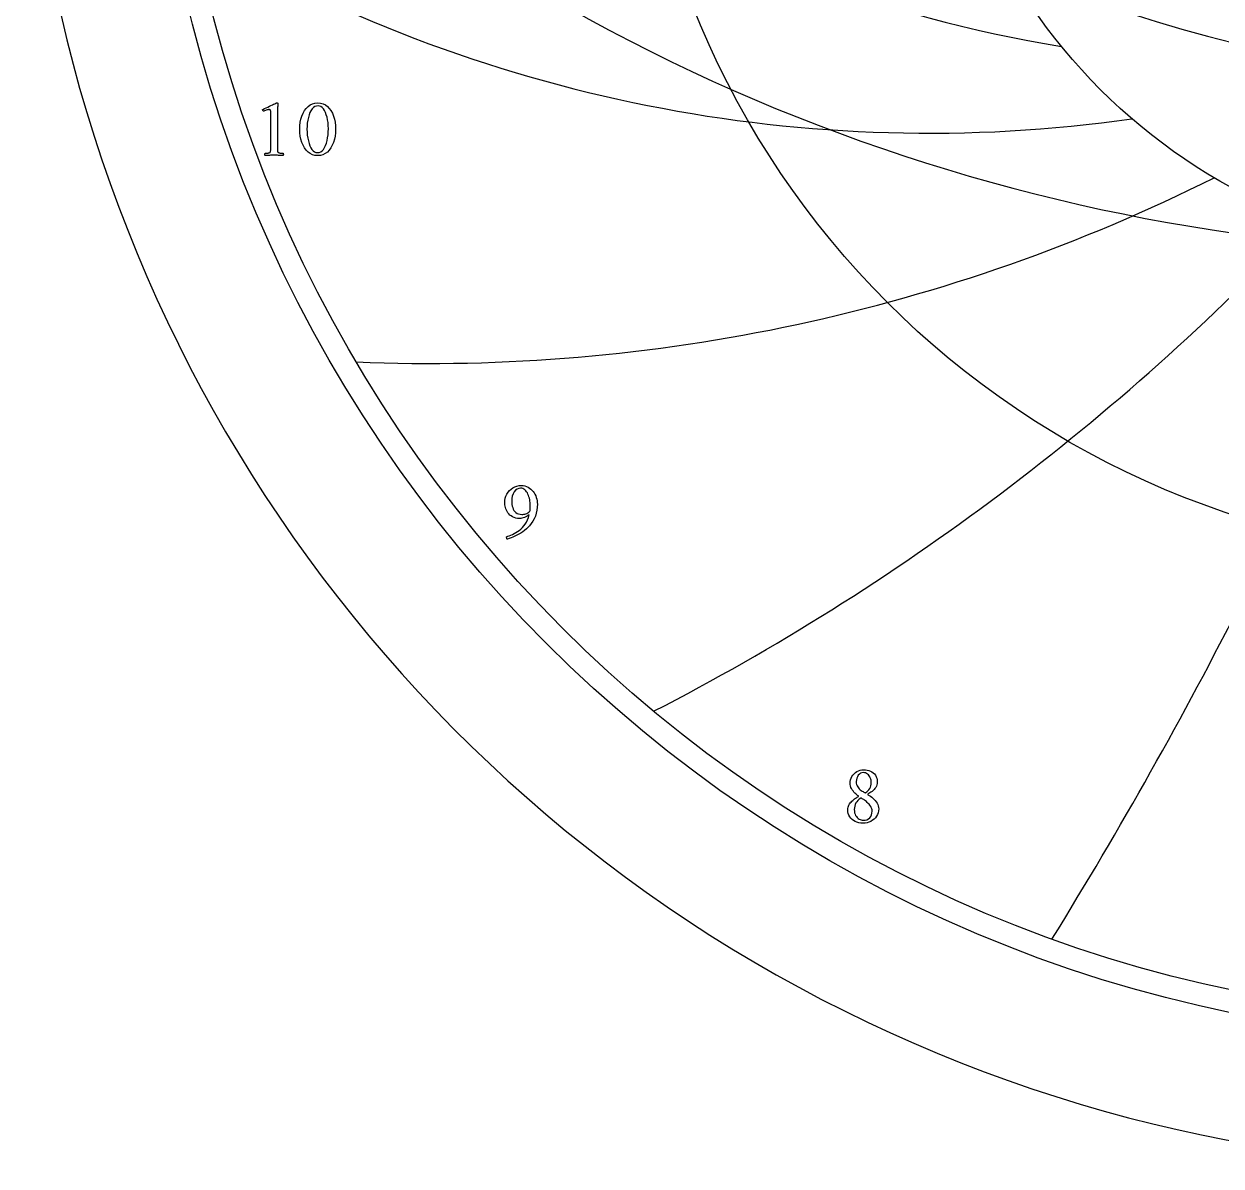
# Model space of a CAD drawing. Header units: millimetres. Extents: x -50 to 50, y -50 to 64.
# Drawn here: x -50 to -9.56, y -50 to -11.42 of the extents above; entities that cross this region are included whole.
import ezdxf

# ---------------------------------------------------------------- set-up
doc = ezdxf.new("R2010")
doc.units = ezdxf.units.MM
for name, color, linetype in [('CUT_OUTER', 1, 'Continuous'), ('ENGRAVE', 7, 'Continuous'), ('ENGRAVE_FINE', 8, 'Continuous'), ('GUIDE', 3, 'Continuous'), ('TEXT', 5, 'Continuous')]:
    doc.layers.add(name, color=color, linetype=linetype)

msp = doc.modelspace()

# ---------------------------------------------------------------- linework, layer by layer
at = {"layer": 'CUT_OUTER'}
msp.add_arc((0, -0.0002), 49.9998, 177.11535, 4.43206, dxfattribs=at)
at = {"layer": 'ENGRAVE'}
for radius in [45, 29.4565, 19.2819]:
    msp.add_circle((0, 0), radius, dxfattribs=at)
for centre, radius, start, end in [((0, 26.5228), 39.6377, 186.81771, 353.18229), ((-8.1292, 30.3385), 43.0603, 212.55128, 260.88684), ((-19.4199, 33.6363), 48.7465, 239.41555, 278.08399), ((-36.314, 36.314), 59.2039, 267.619017, 296.620352), ((-66.3174, 38.2884), 82.0468, 297.270124, 316.604347), ((-147.4088, 39.4981), 155.4256, 328.231954, 337.899065)]:
    msp.add_arc(centre, radius, start, end, dxfattribs=at)
at = {"layer": 'ENGRAVE_FINE'}
for centre, radius, start, end in [((-120.9497, -32.7148), 128.712, 8.977692, 35.48643), ((-120.9497, -32.7148), 128.712, 8.977692, 35.48643), ((-76.2485, -32.7148), 88.0442, 13.606314, 53.548789), ((-76.2485, -32.7148), 88.0442, 13.606314, 53.548789), ((0, 45.402), 64.5313, 225.796451, 314.203549)]:
    msp.add_arc(centre, radius, start, end, dxfattribs=at)
at = {"layer": 'GUIDE'}
msp.add_circle((0, 0), 45.75, dxfattribs=at)
at = {"layer": 'TEXT'}
for points in [[(-41.6576, -15.5406), (-41.6576, -14.4193), (-41.6584, -14.3918), (-41.6608, -14.3689), (-41.6648, -14.3506), (-41.6704, -14.337), (-41.6779, -14.327), (-41.6877, -14.32), (-41.6999, -14.3157), (-41.7144, -14.3143), (-41.7321, -14.3156), (-41.7541, -14.3196), (-41.7804, -14.3262), (-41.8109, -14.3356), (-41.8416, -14.3458), (-41.8684, -14.3551), (-41.8912, -14.3635), (-41.9102, -14.371), (-41.9214, -14.3606), (-41.9294, -14.349), (-41.9342, -14.3365), (-41.9358, -14.3228), (-41.9358, -14.3226), (-41.9358, -14.3221), (-41.9358, -14.3212), (-41.9358, -14.32), (-41.9354, -14.3148), (-41.9344, -14.3107), (-41.9326, -14.3077), (-41.9301, -14.3058), (-41.8736, -14.2801), (-41.8176, -14.2543), (-41.7622, -14.2283), (-41.7073, -14.2021), (-41.6549, -14.177), (-41.6072, -14.1542), (-41.5641, -14.1337), (-41.5256, -14.1156), (-41.4937, -14.1007), (-41.4706, -14.09), (-41.4561, -14.0836), (-41.4504, -14.0815), (-41.4447, -14.0815), (-41.4381, -14.0826), (-41.4326, -14.0858), (-41.4282, -14.0911), (-41.4248, -14.0985), (-41.4221, -14.1067), (-41.4198, -14.1141), (-41.4179, -14.1209), (-41.4163, -14.1269), (-41.417, -14.1313), (-41.4191, -14.1443), (-41.4227, -14.166), (-41.4276, -14.1965), (-41.4326, -14.2349), (-41.4362, -14.2806), (-41.4383, -14.3335), (-41.439, -14.3938), (-41.439, -15.5406), (-41.4389, -15.5713), (-41.4386, -15.6009), (-41.4382, -15.6295), (-41.4376, -15.657), (-41.4363, -15.6827), (-41.4337, -15.706), (-41.4299, -15.7267), (-41.4248, -15.745), (-41.42, -15.7519), (-41.4113, -15.7585), (-41.3987, -15.7647), (-41.3822, -15.7705), (-41.3635, -15.7758), (-41.3443, -15.7801), (-41.3245, -15.7836), (-41.3042, -15.7861), (-41.2851, -15.788), (-41.269, -15.7893), (-41.256, -15.7901), (-41.246, -15.7904), (-41.2422, -15.7971), (-41.2392, -15.806), (-41.2372, -15.817), (-41.236, -15.8301), (-41.2361, -15.8433), (-41.2378, -15.8543), (-41.2411, -15.8631), (-41.246, -15.8699), (-41.2877, -15.8671), (-41.3276, -15.8646), (-41.3657, -15.8622), (-41.4021, -15.86), (-41.4383, -15.8581), (-41.4759, -15.8568), (-41.5149, -15.856), (-41.5554, -15.8557), (-41.5942, -15.856), (-41.6313, -15.8568), (-41.6666, -15.8581), (-41.7002, -15.86), (-41.734, -15.8622), (-41.7704, -15.8646), (-41.8093, -15.8671), (-41.8506, -15.8699), (-41.8555, -15.8631), (-41.8588, -15.8543), (-41.8605, -15.8433), (-41.8605, -15.8301), (-41.8594, -15.817), (-41.8574, -15.806), (-41.8544, -15.7971), (-41.8506, -15.7904), (-41.8406, -15.7901), (-41.8275, -15.7893), (-41.8115, -15.788), (-41.7924, -15.7861), (-41.7721, -15.7836), (-41.7523, -15.7801), (-41.7331, -15.7758), (-41.7144, -15.7705), (-41.698, -15.7647), (-41.686, -15.7585), (-41.6782, -15.7519), (-41.6746, -15.745), (-41.6695, -15.7267), (-41.6654, -15.706), (-41.6624, -15.6827), (-41.6604, -15.657), (-41.6592, -15.6295), (-41.6583, -15.6009), (-41.6578, -15.5713), (-41.6576, -15.5406)], [(-40.0764, -14.0843), (-39.9823, -14.092), (-39.8958, -14.1149), (-39.8169, -14.153), (-39.7457, -14.2064), (-39.6824, -14.2725), (-39.6272, -14.3487), (-39.5802, -14.435), (-39.5413, -14.5314), (-39.5109, -14.6353), (-39.4892, -14.744), (-39.4761, -14.8574), (-39.4718, -14.9757), (-39.4762, -15.0939), (-39.4895, -15.2074), (-39.5117, -15.3161), (-39.5427, -15.42), (-39.5822, -15.5165), (-39.6297, -15.603), (-39.6851, -15.6797), (-39.7485, -15.7464), (-39.8196, -15.8004), (-39.8979, -15.839), (-39.9835, -15.8622), (-40.0764, -15.8699), (-40.1669, -15.8622), (-40.251, -15.839), (-40.3287, -15.8004), (-40.4, -15.7464), (-40.4642, -15.6797), (-40.5203, -15.603), (-40.5685, -15.5165), (-40.6087, -15.42), (-40.6403, -15.3161), (-40.663, -15.2074), (-40.6765, -15.0939), (-40.6811, -14.9757), (-40.6766, -14.8574), (-40.6633, -14.744), (-40.6411, -14.6353), (-40.6101, -14.5314), (-40.5705, -14.435), (-40.5228, -14.3487), (-40.4669, -14.2725), (-40.4029, -14.2064), (-40.3314, -14.153), (-40.2531, -14.1149), (-40.1681, -14.092), (-40.0764, -14.0843)], [(-40.0622, -14.1865), (-40.1184, -14.1932), (-40.1705, -14.2131), (-40.2184, -14.2464), (-40.2624, -14.293), (-40.3018, -14.3507), (-40.3365, -14.4175), (-40.3664, -14.4934), (-40.3915, -14.5783), (-40.4114, -14.6702), (-40.4256, -14.767), (-40.4341, -14.8689), (-40.4369, -14.9757), (-40.4341, -15.0813), (-40.4256, -15.1826), (-40.4114, -15.2793), (-40.3915, -15.3717), (-40.3668, -15.4573), (-40.3379, -15.5339), (-40.305, -15.6014), (-40.268, -15.6598), (-40.2275, -15.707), (-40.1839, -15.7407), (-40.1374, -15.761), (-40.0878, -15.7677), (-40.028, -15.7608), (-39.9735, -15.74), (-39.9244, -15.7054), (-39.8805, -15.657), (-39.842, -15.597), (-39.8085, -15.5278), (-39.7802, -15.4494), (-39.7571, -15.3618), (-39.7391, -15.2675), (-39.7262, -15.1694), (-39.7185, -15.0674), (-39.7159, -14.9615), (-39.7187, -14.855), (-39.7269, -14.7539), (-39.7407, -14.6584), (-39.7599, -14.5683), (-39.784, -14.4855), (-39.8124, -14.4115), (-39.8451, -14.3464), (-39.882, -14.2901), (-39.9225, -14.2448), (-39.9661, -14.2124), (-40.0126, -14.193), (-40.0622, -14.1865)], [(-33.6953, -28.7431), (-33.6498, -28.7274), (-33.6013, -28.709), (-33.5497, -28.6877), (-33.4952, -28.6636), (-33.439, -28.6359), (-33.3827, -28.604), (-33.3262, -28.5678), (-33.2695, -28.5273), (-33.214, -28.482), (-33.1613, -28.4312), (-33.1111, -28.3748), (-33.0637, -28.313), (-33.0205, -28.245), (-32.9831, -28.17), (-32.9516, -28.0881), (-32.926, -27.9993), (-32.9628, -28.0274), (-33.0023, -28.0522), (-33.0444, -28.0736), (-33.0892, -28.0916), (-33.134, -28.1059), (-33.1762, -28.1161), (-33.2156, -28.1222), (-33.2525, -28.1242), (-33.3219, -28.1208), (-33.3855, -28.1107), (-33.4433, -28.0939), (-33.4952, -28.0703), (-33.5417, -28.0415), (-33.5832, -28.0089), (-33.6197, -27.9726), (-33.6513, -27.9326), (-33.6783, -27.8902), (-33.701, -27.8467), (-33.7194, -27.8022), (-33.7336, -27.7566), (-33.7442, -27.7116), (-33.7517, -27.669), (-33.7562, -27.6286), (-33.7577, -27.5905), (-33.753, -27.5141), (-33.7389, -27.4408), (-33.7154, -27.3707), (-33.6825, -27.3038), (-33.6416, -27.2416), (-33.5942, -27.1857), (-33.5401, -27.1359), (-33.4796, -27.0923), (-33.4139, -27.057), (-33.3447, -27.0317), (-33.272, -27.0165), (-33.1957, -27.0114), (-33.1347, -27.0149), (-33.0768, -27.0253), (-33.0219, -27.0426), (-32.97, -27.0668), (-32.9215, -27.0967), (-32.8767, -27.131), (-32.8356, -27.1698), (-32.7983, -27.213), (-32.7649, -27.2597), (-32.7358, -27.3092), (-32.711, -27.3612), (-32.6904, -27.416), (-32.6742, -27.4719), (-32.6627, -27.5277), (-32.6558, -27.5834), (-32.6535, -27.6388), (-32.6577, -27.7438), (-32.6702, -27.846), (-32.691, -27.9454), (-32.7202, -28.0419), (-32.7577, -28.134), (-32.8036, -28.22), (-32.8578, -28.3), (-32.9203, -28.374), (-32.9707, -28.4269), (-33.0254, -28.4776), (-33.0843, -28.5263), (-33.1474, -28.5727), (-33.213, -28.6165), (-33.2791, -28.6568), (-33.3457, -28.6938), (-33.4128, -28.7274), (-33.4791, -28.7573), (-33.5431, -28.7832), (-33.6047, -28.8049), (-33.6641, -28.8225), (-33.6731, -28.8204), (-33.6804, -28.814), (-33.6859, -28.8034), (-33.6896, -28.7885), (-33.6921, -28.7729), (-33.6939, -28.7601), (-33.6949, -28.7502), (-33.6953, -28.7431)], [(-32.9033, -27.8773), (-32.9006, -27.8544), (-32.8983, -27.8311), (-32.8964, -27.8075), (-32.8948, -27.7836), (-32.8935, -27.7594), (-32.8927, -27.7353), (-32.8921, -27.7112), (-32.8919, -27.6871), (-32.8932, -27.6397), (-32.8969, -27.5913), (-32.9031, -27.5418), (-32.9118, -27.4912), (-32.923, -27.441), (-32.9367, -27.3925), (-32.9528, -27.3459), (-32.9714, -27.301), (-32.9927, -27.259), (-33.0168, -27.2212), (-33.0438, -27.1874), (-33.0736, -27.1576), (-33.1061, -27.1334), (-33.141, -27.1161), (-33.1785, -27.1057), (-33.2184, -27.1023), (-33.2809, -27.1101), (-33.338, -27.1335), (-33.3895, -27.1725), (-33.4356, -27.2272), (-33.4734, -27.2935), (-33.5005, -27.3677), (-33.5167, -27.4497), (-33.5221, -27.5394), (-33.52, -27.5968), (-33.5136, -27.6526), (-33.503, -27.7068), (-33.4881, -27.7594), (-33.4684, -27.8087), (-33.4434, -27.8528), (-33.413, -27.8917), (-33.3774, -27.9255), (-33.336, -27.9528), (-33.2887, -27.9723), (-33.2352, -27.9841), (-33.1758, -27.988), (-33.1452, -27.9868), (-33.113, -27.9833), (-33.0792, -27.9776), (-33.0438, -27.9695), (-33.0079, -27.9568), (-32.9725, -27.9372), (-32.9376, -27.9107), (-32.9033, -27.8773)], [(-21.6288, -36.6122), (-21.5677, -36.6152), (-21.5093, -36.6243), (-21.4535, -36.6394), (-21.4003, -36.6605), (-21.3511, -36.6873), (-21.307, -36.7194), (-21.2681, -36.7568), (-21.2343, -36.7996), (-21.2069, -36.8475), (-21.1874, -36.9003), (-21.1757, -36.9582), (-21.1718, -37.021), (-21.175, -37.0732), (-21.1846, -37.1218), (-21.2005, -37.1668), (-21.2229, -37.2083), (-21.2498, -37.2467), (-21.2793, -37.2822), (-21.3115, -37.3148), (-21.3464, -37.3446), (-21.3821, -37.3719), (-21.417, -37.3971), (-21.451, -37.4202), (-21.4841, -37.4411), (-21.4915, -37.4443), (-21.494, -37.4482), (-21.4915, -37.4528), (-21.4841, -37.4582), (-21.4416, -37.4826), (-21.3993, -37.5107), (-21.3571, -37.5423), (-21.3152, -37.5774), (-21.2751, -37.6153), (-21.2385, -37.6554), (-21.2055, -37.6977), (-21.1761, -37.742), (-21.1518, -37.788), (-21.1345, -37.835), (-21.1242, -37.8831), (-21.1207, -37.9322), (-21.1253, -38), (-21.1392, -38.0642), (-21.1622, -38.1249), (-21.1945, -38.182), (-21.2343, -38.2345), (-21.28, -38.281), (-21.3316, -38.3217), (-21.389, -38.3566), (-21.4504, -38.3846), (-21.5142, -38.4045), (-21.5803, -38.4165), (-21.6487, -38.4205), (-21.7219, -38.4169), (-21.791, -38.4063), (-21.856, -38.3885), (-21.917, -38.3637), (-21.9726, -38.3325), (-22.0216, -38.2956), (-22.0641, -38.253), (-22.1001, -38.2047), (-22.1286, -38.1517), (-22.149, -38.0947), (-22.1613, -38.0339), (-22.1653, -37.9691), (-22.1629, -37.9248), (-22.1554, -37.8825), (-22.143, -37.8424), (-22.1256, -37.8045), (-22.1045, -37.7686), (-22.0809, -37.7349), (-22.0548, -37.7033), (-22.0263, -37.6739), (-21.9964, -37.6466), (-21.9663, -37.6214), (-21.936, -37.5983), (-21.9056, -37.5774), (-21.8764, -37.5584), (-21.8499, -37.5412), (-21.826, -37.5258), (-21.8048, -37.5121), (-21.8006, -37.508), (-21.7992, -37.5043), (-21.8006, -37.5009), (-21.8048, -37.4979), (-21.8338, -37.479), (-21.8641, -37.4564), (-21.8956, -37.43), (-21.9283, -37.4), (-21.9604, -37.3667), (-21.9901, -37.3308), (-22.0172, -37.2922), (-22.0419, -37.2509), (-22.0624, -37.2073), (-22.077, -37.1615), (-22.0858, -37.1136), (-22.0887, -37.0636), (-22.0847, -37.005), (-22.0727, -36.9486), (-22.0528, -36.8943), (-22.0248, -36.8422), (-21.9903, -36.7935), (-21.9507, -36.7495), (-21.9059, -36.7104), (-21.8559, -36.6761), (-21.8023, -36.6481), (-21.7466, -36.6282), (-21.6888, -36.6162), (-21.6288, -36.6122)], [(-21.643, -36.7087), (-21.6908, -36.7144), (-21.7349, -36.7314), (-21.7753, -36.7598), (-21.8119, -36.7996), (-21.8424, -36.8471), (-21.8641, -36.8989), (-21.8771, -36.955), (-21.8815, -37.0153), (-21.8784, -37.0658), (-21.8691, -37.1122), (-21.8535, -37.1545), (-21.8318, -37.1927), (-21.8058, -37.2272), (-21.7775, -37.2584), (-21.7469, -37.2861), (-21.714, -37.3105), (-21.681, -37.3324), (-21.6501, -37.3524), (-21.6214, -37.3707), (-21.5948, -37.3872), (-21.5916, -37.3884), (-21.5877, -37.3893), (-21.5831, -37.3898), (-21.5777, -37.39), (-21.5765, -37.39), (-21.5756, -37.39), (-21.5751, -37.39), (-21.5749, -37.39), (-21.5708, -37.3898), (-21.5671, -37.3893), (-21.5637, -37.3884), (-21.5607, -37.3872), (-21.5203, -37.357), (-21.4841, -37.3233), (-21.4521, -37.2861), (-21.4244, -37.2453), (-21.4021, -37.2009), (-21.3861, -37.153), (-21.3765, -37.1015), (-21.3733, -37.0465), (-21.3754, -37.0057), (-21.3815, -36.9656), (-21.3917, -36.9263), (-21.406, -36.8876), (-21.424, -36.8508), (-21.4454, -36.8173), (-21.4701, -36.787), (-21.4983, -36.7598), (-21.5297, -36.7375), (-21.5643, -36.7215), (-21.602, -36.7119), (-21.643, -36.7087)], [(-21.643, -38.3211), (-21.5784, -38.3158), (-21.5206, -38.2998), (-21.4698, -38.2732), (-21.4259, -38.236), (-21.3905, -38.19), (-21.3652, -38.1373), (-21.35, -38.0779), (-21.345, -38.0117), (-21.348, -37.9697), (-21.357, -37.929), (-21.3721, -37.8896), (-21.3932, -37.8513), (-21.4184, -37.8148), (-21.4457, -37.7803), (-21.4752, -37.7481), (-21.5068, -37.7179), (-21.5389, -37.6901), (-21.5699, -37.665), (-21.5999, -37.6426), (-21.6288, -37.6228), (-21.6546, -37.6061), (-21.675, -37.593), (-21.69, -37.5834), (-21.6998, -37.5774), (-21.7051, -37.5749), (-21.7097, -37.5731), (-21.7136, -37.5721), (-21.7168, -37.5717), (-21.7207, -37.5719), (-21.7239, -37.5724), (-21.7264, -37.5733), (-21.7282, -37.5745), (-21.7811, -37.6113), (-21.8265, -37.6505), (-21.8642, -37.6922), (-21.8943, -37.7363), (-21.9172, -37.7844), (-21.9336, -37.8378), (-21.9435, -37.8966), (-21.9468, -37.9606), (-21.9439, -38.0153), (-21.9354, -38.066), (-21.9212, -38.1126), (-21.9013, -38.1551), (-21.8771, -38.1931), (-21.8499, -38.2264), (-21.8196, -38.2549), (-21.7864, -38.2785), (-21.7513, -38.2972), (-21.7158, -38.3105), (-21.6797, -38.3185), (-21.643, -38.3211)]]:
    msp.add_lwpolyline(points, close=True, dxfattribs=at)

doc.saveas('drawing.dxf')
